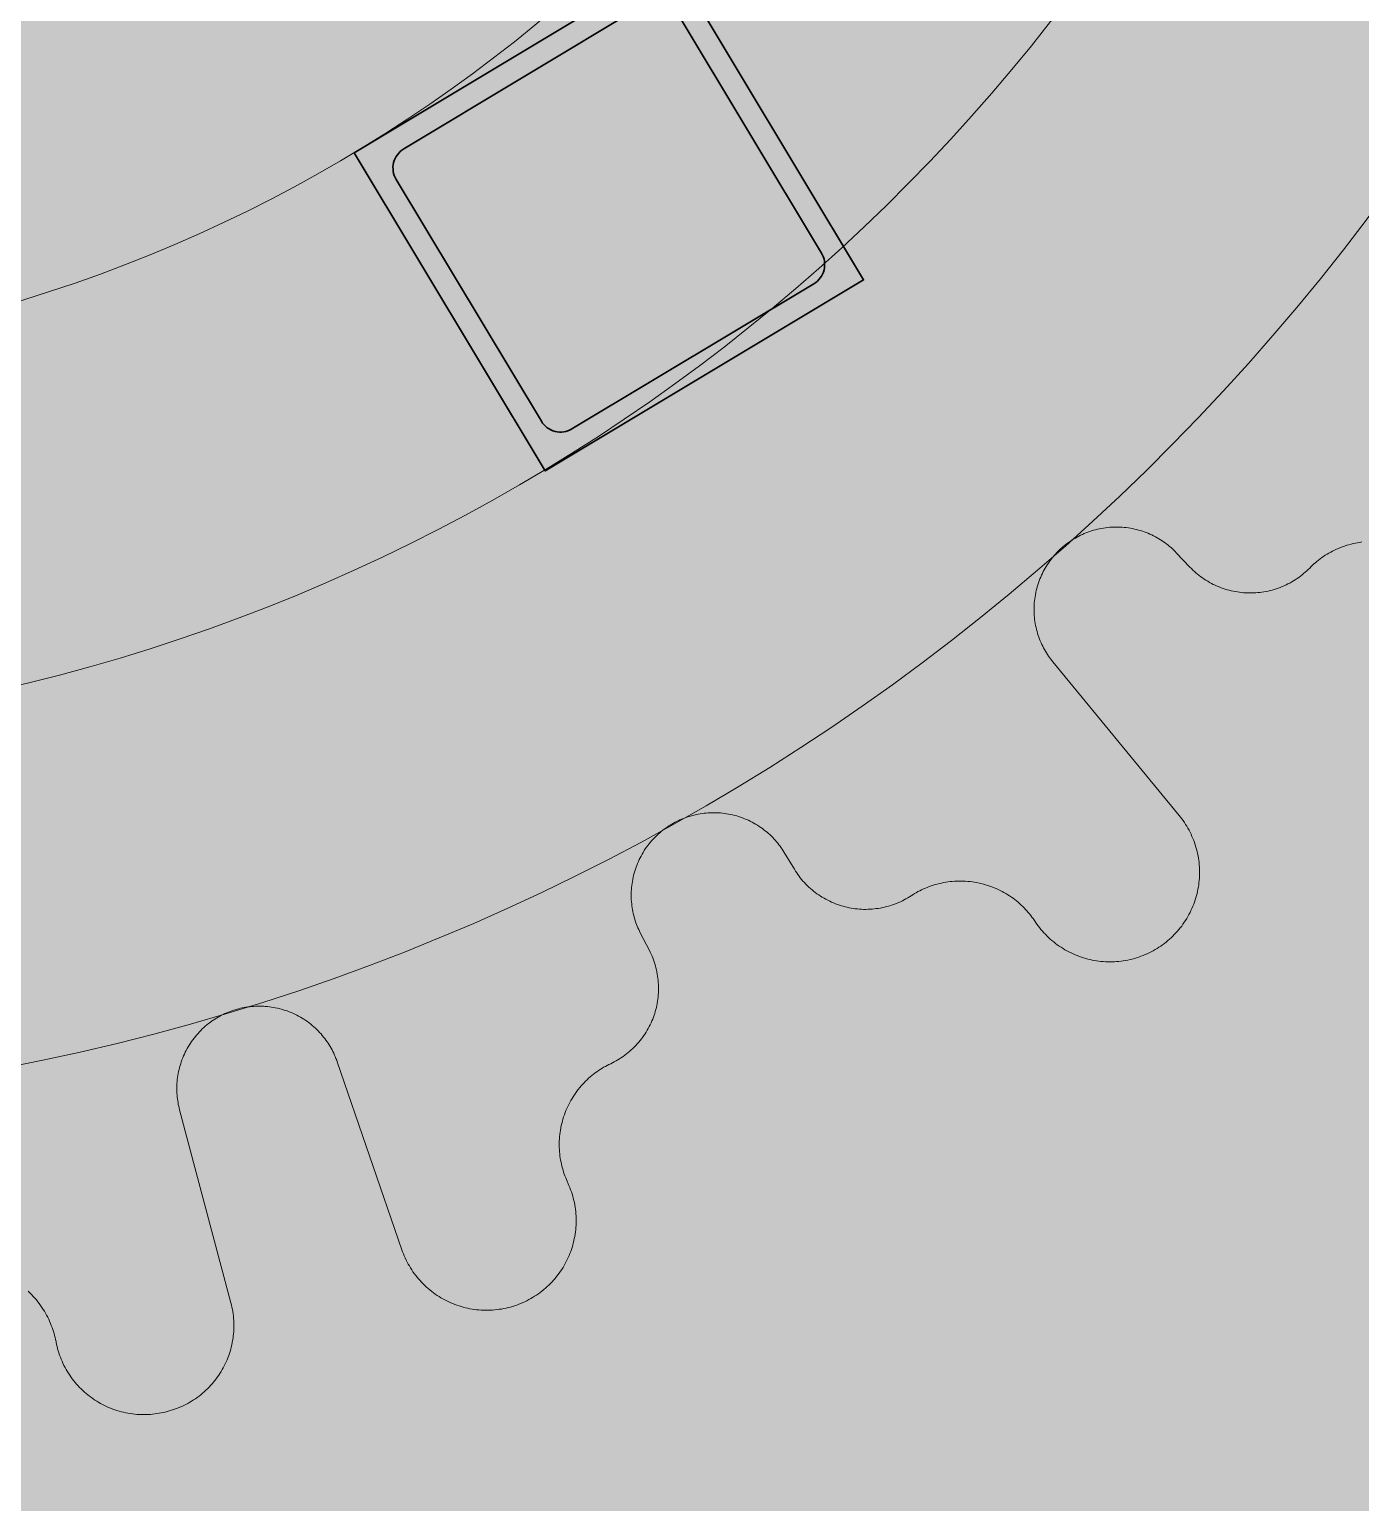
# Model space of a CAD drawing. Header units: millimetres. Extents: x 833941507 to 1669051331, y 817666127 to 1636299673.
# Drawn here: x 834548557.5 to 834548736.8, y 817985475.9 to 817985674.4 of the extents above; entities that cross this region are included whole.
import ezdxf

# ---------------------------------------------------------------- set-up
doc = ezdxf.new("R2010")
doc.units = ezdxf.units.MM
doc.header["$LTSCALE"] = 3
for name, color, linetype, lineweight in [('Hatch (LTC&CB)', 252, 'Continuous', 35), ('UAJ-22INWA', 6, 'Continuous', 35), ('UAJ-22INWA-a', 1, 'Continuous', 13), ('UAJ-22INWA-h', 251, 'Continuous', 9), ('UAJ-23FLOR-h', 251, 'Continuous', 9), ('UAJ-42INFI', 1, 'Continuous', 18), ('UAJ-42INFI-h', 251, 'Continuous', 9)]:
    doc.layers.add(name, color=color, linetype=linetype, lineweight=lineweight)
doc.layers.add('UAJ-00XREF', color=7, linetype='Continuous')

# ---------------------------------------------------------------- blocks, each defined once
blk = doc.blocks.new('GBP-LTC-LB01')
at = {"layer": 'UAJ-23FLOR-h'}
h = blk.add_hatch(dxfattribs=at)
h.set_pattern_fill('EARTH,_O', color=256, scale=180, angle=45)
h.set_pattern_definition([(48.9989, (834576001.8, 818046085.3), (-112.727, 1612.5107), [1143, -1143]), (48.9989, (834575678.3, 818046366.6), (-112.727, 1612.5107), [1143, -1143]), (48.9989, (834575354.8, 818046647.8), (-112.727, 1612.5107), [1143, -1143]), (138.9989, (834575340.7, 818046849.3), (-1612.5107, -112.727), [1143, -1143]), (138.9989, (834575621.9, 818047172.8), (-1612.5107, -112.727), [1143, -1143]), (138.9989, (834575903.1, 818047496.3), (-1612.5107, -112.727), [1143, -1143])])
h.paths.add_polyline_path([(834572173.05, 818200349.17), (834310583.74, 818182062.08), (834331502.24, 817882831.69), (834364939.69, 817885169.23), (834473095.7, 818011283.6), (834480533.7, 818020120.4), (834485095.05, 818025709.55), (834491375.7, 818033619), (834497063.4, 818041013), (834493145.8, 818043678.7), (834512788.5, 818074029.25), (834518712.45, 818083675.25), (834526231.3, 818096325.1), (834534646.05, 818111073.05), (834545956, 818131981.3), (834557204.6, 818154198.8), (834564040, 818168496.8), (834570941.16, 818183576.43), (834578367.8, 818200696.3)])
h.paths.add_polyline_path([(834382131.31, 817956469.98), (834418268.73, 817958996.07), (834422062.41, 817963855.9), (834428403.04, 817964299.38), (834467239.2, 818010695.58), (834466445.21, 818021738.79), (834476097.72, 818035709.03), (834485267.1, 818048983.2), (834487014.89, 818051460.43), (834497268.33, 818067303.42), (834492893.38, 818129890.09), (834448056.59, 818126755.66), (834416896.58, 818105052.11), (834382061.37, 818080788.99), (834386167.45, 818022059.16), (834377588.38, 818021459.47)], flags=16)
edge = h.paths.add_edge_path(flags=16)
edge.add_line((834540292.29, 818142076.07), (834533466.32, 818141614.13))
edge.add_line((834533466.32, 818141614.13), (834523258.01, 818143862.71))
edge.add_line((834523258.01, 818143862.71), (834525896.87, 818155838.93))
edge.add_arc((834558382.43, 818267025.45), 115835.02, 237.2183981, 253.7131266, ccw=False)
edge.add_line((834495664.92, 818169638.25), (834498267.59, 818132356.98))
edge.add_line((834498267.59, 818132356.98), (834496346.42, 818130135.01))
edge.add_line((834496346.42, 818130135.01), (834492879.88, 818129892.67))
edge.add_line((834492879.88, 818129892.67), (834494229.58, 818110587.62))
edge.add_line((834494229.58, 818110587.62), (834496326.13, 818110708.38))
edge.add_line((834496326.13, 818110708.38), (834498420.21, 818080753.55))
edge.add_line((834498420.21, 818080753.55), (834498046.12, 818080727.4))
edge.add_line((834498046.12, 818080727.4), (834498254.52, 818077746.38))
edge.add_line((834498254.52, 818077746.38), (834503061.09, 818078082.4))
edge.add_line((834503061.09, 818078082.4), (834504979.52, 818081212.1))
edge.add_line((834504979.52, 818081212.1), (834509429.02, 818088470.93))
edge.add_line((834509429.02, 818088470.93), (834515217.16, 818097913.59))
edge.add_line((834515217.16, 818097913.59), (834526067.43, 818116415.54))
edge.add_line((834526067.43, 818116415.54), (834532489.2, 818127888.68))
edge.add_line((834532489.2, 818127888.68), (834534830.9, 818132146.3))
edge.add_line((834534830.9, 818132146.3), (834540292.29, 818142076.07))
h = blk.add_hatch(dxfattribs=at)
h.set_pattern_fill('EARTH,_O', color=256, scale=180, angle=45)
h.set_pattern_definition([(45.0000001, (-1082349.7, 54794.9), (-3e-06, 1616.4461018), [1143, -1143]), (45.0000001, (-1082652.8, 55098), (-3e-06, 1616.4461018), [1143, -1143]), (45.0000001, (-1082955.9, 55401.1), (-3e-06, 1616.4461018), [1143, -1143]), (135.0000001, (-1082955.9, 55603.1), (-1616.4461018, -3e-06), [1143, -1143]), (135.0000001, (-1082652.8, 55906.2), (-1616.4461018, -3e-06), [1143, -1143]), (135.0000001, (-1082349.7, 56209.3), (-1616.4461018, -3e-06), [1143, -1143])])
h.paths.add_polyline_path([(834669469.25, 818015499.17), (834651080.82, 818014213.79), (834651091.33, 818014066.03), (834669479.76, 818015351.52)], flags=16)
edge = h.paths.add_edge_path()
edge.add_arc((834611763.61, 818123015.07), 22001.28, 94.000719, 118.688683)
edge.add_line((834601201.89, 818142315.5), (834593918.34, 818141228.38))
edge.add_arc((834611768.4, 818123014.03), 25502.69, 93.997159, 134.421275, ccw=False)
edge.add_line((834609990.68, 818148454.69), (834618164.36, 818149025.84))
edge.add_line((834618164.36, 818149025.84), (834618408.29, 818145534.91))
edge.add_line((834618408.29, 818145534.91), (834616365.41, 818145392.16))
edge.add_line((834616365.41, 818145392.16), (834616609.39, 818141900.69))
edge.add_line((834616609.39, 818141900.69), (834611621.55, 818141552.15))
edge.add_line((834611621.55, 818141552.15), (834611377.61, 818145043.07))
edge.add_line((834611377.61, 818145043.07), (834610228.61, 818144962.74))
h.paths.add_polyline_path([(834673232.94, 818197365.88), (834607546.49, 818192773.89), (834599172.5, 818174435.3), (834588349.1, 818152374.5), (834578621.55, 818133890.65), (834568418.3, 818115665.3), (834556456.7, 818095618.3), (834546606.4, 818080041.6), (834532219.3, 818058623.75), (834523692.15, 818046595.75), (834515683.5, 818035708.5), (834508244.2, 818025929.9), (834500656.3, 818016266.1), (834489786.8, 818002934.1), (834483448.3, 817995421.3), (834478637.6, 817989841.7), (834458453.75, 817967379.3), (834441506.5, 817949096.36), (834383075.75, 817886437.08), (834482026.69, 817893354.51), (834551919.04, 817920008.6), (834634905.13, 817930637.13), (834634023, 817939309.35), (834633770.07, 817941795.89), (834633577.69, 817943687.02), (834508697.04, 817930983.61), (834507053.46, 817930191.44), (834506409.46, 817939426.96), (834507656.94, 817945566.73), (834503417.08, 818006767.03), (834503064.37, 818011762.67), (834514052.91, 818025791.94), (834520784.65, 818034889.35), (834526318.86, 818042436.94), (834532381.69, 818050705.63), (834536345.72, 818056472.68), (834542258.41, 818065225.62), (834550405.86, 818077286.91), (834561579, 818095001.96), (834574522.66, 818117080.03), (834587768.88, 818140310.21), (834609774.13, 818143594.98), (834610001.97, 818140335.89), (834634252.54, 818142031.47), (834636806.9, 818105492.47), (834642791.48, 818105913.75), (834646278.56, 818056032.58), (834640293.17, 818055614.16), (834643382.34, 818011424.91), (834641138.41, 818011267.96), (834645775.78, 817944927.87), (834639048.36, 817944243.52), (834640362.12, 817931328.11), (834651070.39, 817932706.91), (834650587.67, 817936476.13), (834685105.74, 817940896.86), (834685588.46, 817937127.64), (834691373.79, 817937868.57)])
blk = doc.blocks.new('*U1272')
at = {"layer": 'UAJ-22INWA-h'}
h = blk.add_hatch(color=256, dxfattribs=at)
h.dxf.hatch_style = 1
h.paths.add_polyline_path([(0, -10), (50, -10), (50, 40), (0, 40)])
edge = h.paths.add_edge_path(flags=16)
edge.add_line((6, -7), (44, -7))
edge.add_arc((44, -4), 3, 270, 360)
edge.add_line((47, -4), (47, 34))
edge.add_arc((44, 34), 3, 360, 450)
edge.add_line((44, 37), (6, 37))
edge.add_arc((6, 34), 3, 90, 180)
edge.add_line((3, 34), (3, -4))
edge.add_arc((6, -4), 3, 180, 270)
at = {"layer": 'UAJ-22INWA'}
blk.add_lwpolyline([(0, -10), (50, -10), (50, 40), (0, 40)], close=True, dxfattribs=at)
blk.add_lwpolyline([(6, -7), (44, -7, 0.414214), (47, -4), (47, 34, 0.414214), (44, 37), (6, 37, 0.414214), (3, 34), (3, -4, 0.414214)], format="xyb", close=True, dxfattribs=at)
blk = doc.blocks.new('*U1209')
at = {"layer": 'UAJ-22INWA-a', "rotation": 179.9999999964139}
blk.add_blockref('*U1272', (50, -10), dxfattribs=at)
blk = doc.blocks.new('*U1210')
at = {"color": 0, "linetype": 'ByBlock', "lineweight": -2, "transparency": 16777216, "rotation": 30.98089189750698}
blk.add_blockref('*U1209', (834548601.22, 817985657.74), dxfattribs=at)
blk = doc.blocks.new('inf_010')
at = {"layer": 'UAJ-42INFI'}
for points in [[(889561148.82, 757794802.85), (889561148.67, 757794803.04), (889561148.51, 757794803.22), (889561148.34, 757794803.4), (889561148.17, 757794803.58), (889561147.99, 757794803.75), (889561147.81, 757794803.93), (889561147.62, 757794804.1), (889561147.42, 757794804.27), (889561147.23, 757794804.43), (889561147.02, 757794804.59), (889561146.81, 757794804.75), (889561146.6, 757794804.9), (889561146.38, 757794805.05), (889561146.16, 757794805.19), (889561145.93, 757794805.33), (889561145.7, 757794805.46), (889561145.46, 757794805.59), (889561145.22, 757794805.72), (889561144.97, 757794805.84), (889561144.72, 757794805.95), (889561144.47, 757794806.06), (889561144.22, 757794806.16), (889561143.96, 757794806.25), (889561143.69, 757794806.34), (889561143.43, 757794806.42), (889561143.16, 757794806.5), (889561142.89, 757794806.57), (889561142.62, 757794806.63), (889561142.34, 757794806.69), (889561142.07, 757794806.74), (889561141.79, 757794806.78), (889561141.51, 757794806.82), (889561141.24, 757794806.84), (889561140.96, 757794806.86), (889561140.68, 757794806.88), (889561140.4, 757794806.89), (889561140.12, 757794806.89), (889561139.84, 757794806.88), (889561139.56, 757794806.86), (889561139.28, 757794806.84), (889561139.01, 757794806.82), (889561138.73, 757794806.78), (889561138.46, 757794806.74), (889561138.19, 757794806.69), (889561137.92, 757794806.64), (889561137.66, 757794806.58), (889561137.4, 757794806.51), (889561137.14, 757794806.44), (889561136.88, 757794806.36), (889561136.63, 757794806.28), (889561136.38, 757794806.19), (889561136.13, 757794806.09), (889561135.89, 757794805.99), (889561135.65, 757794805.88), (889561135.41, 757794805.77), (889561135.18, 757794805.66), (889561134.96, 757794805.54), (889561134.73, 757794805.41), (889561134.52, 757794805.29), (889561134.3, 757794805.16), (889561134.1, 757794805.02), (889561133.89, 757794804.88), (889561133.7, 757794804.74), (889561133.5, 757794804.59), (889561133.31, 757794804.44), (889561133.12, 757794804.29), (889561132.94, 757794804.13), (889561132.75, 757794803.96), (889561132.57, 757794803.79), (889561132.39, 757794803.62), (889561132.21, 757794803.43), (889561132.04, 757794803.25), (889561131.87, 757794803.05), (889561131.7, 757794802.86), (889561131.54, 757794802.65), (889561131.38, 757794802.44), (889561131.22, 757794802.23), (889561131.07, 757794802.01), (889561130.92, 757794801.79), (889561130.78, 757794801.56), (889561130.64, 757794801.33), (889561130.51, 757794801.09), (889561130.38, 757794800.85), (889561130.26, 757794800.61), (889561130.14, 757794800.36), (889561130.03, 757794800.11), (889561129.93, 757794799.85), (889561129.83, 757794799.59), (889561129.74, 757794799.33), (889561129.65, 757794799.07), (889561129.57, 757794798.8), (889561129.5, 757794798.53), (889561129.43, 757794798.26), (889561129.38, 757794797.98), (889561129.32, 757794797.71), (889561129.28, 757794797.43), (889561129.24, 757794797.15), (889561129.21, 757794796.88), (889561129.18, 757794796.6), (889561129.17, 757794796.32), (889561129.16, 757794796.04), (889561129.16, 757794795.76), (889561129.16, 757794795.48), (889561129.17, 757794795.2), (889561129.19, 757794794.93), (889561129.21, 757794794.65), (889561129.24, 757794794.38), (889561129.28, 757794794.11), (889561129.33, 757794793.84), (889561129.38, 757794793.57), (889561129.44, 757794793.3), (889561129.5, 757794793.04), (889561129.57, 757794792.78), (889561129.64, 757794792.53), (889561129.72, 757794792.27), (889561129.81, 757794792.02), (889561129.9, 757794791.78), (889561130, 757794791.53), (889561130.1, 757794791.3), (889561130.21, 757794791.06), (889561130.32, 757794790.83), (889561130.44, 757794790.61), (889561130.56, 757794790.38), (889561130.68, 757794790.17), (889561130.81, 757794789.95), (889561130.94, 757794789.75), (889561131.07, 757794789.54), (889561131.21, 757794789.34)], [(889561150.53, 757794800.78), (889561148.82, 757794802.85)], [(889561166.6, 757794799.54), (889561166.39, 757794799.36), (889561166.18, 757794799.18), (889561165.96, 757794799.01), (889561165.74, 757794798.84), (889561165.51, 757794798.68), (889561165.28, 757794798.53), (889561165.04, 757794798.38), (889561164.8, 757794798.23), (889561164.55, 757794798.09), (889561164.3, 757794797.96), (889561164.05, 757794797.83), (889561163.79, 757794797.71), (889561163.53, 757794797.6), (889561163.27, 757794797.49), (889561163, 757794797.39), (889561162.73, 757794797.3), (889561162.46, 757794797.21), (889561162.19, 757794797.13), (889561161.91, 757794797.06), (889561161.64, 757794796.99), (889561161.36, 757794796.93), (889561161.08, 757794796.88), (889561160.8, 757794796.83), (889561160.52, 757794796.8), (889561160.24, 757794796.77), (889561159.96, 757794796.74), (889561159.68, 757794796.73), (889561159.4, 757794796.72), (889561159.12, 757794796.71), (889561158.85, 757794796.72), (889561158.57, 757794796.73), (889561158.3, 757794796.75), (889561158.03, 757794796.77), (889561157.75, 757794796.8), (889561157.48, 757794796.84), (889561157.2, 757794796.89), (889561156.93, 757794796.94), (889561156.66, 757794797), (889561156.38, 757794797.07), (889561156.11, 757794797.14), (889561155.84, 757794797.22), (889561155.57, 757794797.31), (889561155.3, 757794797.4), (889561155.04, 757794797.5), (889561154.77, 757794797.61), (889561154.51, 757794797.73), (889561154.26, 757794797.85), (889561154, 757794797.98), (889561153.75, 757794798.11), (889561153.5, 757794798.25), (889561153.26, 757794798.4), (889561153.02, 757794798.55), (889561152.78, 757794798.71), (889561152.55, 757794798.87), (889561152.33, 757794799.04), (889561152.11, 757794799.22), (889561151.89, 757794799.4), (889561151.68, 757794799.58), (889561151.47, 757794799.77), (889561151.27, 757794799.97), (889561151.08, 757794800.17), (889561150.89, 757794800.37), (889561150.71, 757794800.58), (889561150.53, 757794800.78)], [(889561173.87, 757794802.55), (889561173.57, 757794802.52), (889561173.27, 757794802.49), (889561172.97, 757794802.46), (889561172.67, 757794802.41), (889561172.38, 757794802.36), (889561172.08, 757794802.3), (889561171.79, 757794802.24), (889561171.5, 757794802.17), (889561171.22, 757794802.09), (889561170.94, 757794802), (889561170.66, 757794801.91), (889561170.38, 757794801.81), (889561170.11, 757794801.7), (889561169.84, 757794801.59), (889561169.58, 757794801.48), (889561169.32, 757794801.36), (889561169.07, 757794801.23), (889561168.82, 757794801.1), (889561168.57, 757794800.96), (889561168.33, 757794800.82), (889561168.1, 757794800.67), (889561167.87, 757794800.52), (889561167.64, 757794800.36), (889561167.42, 757794800.2), (889561167.21, 757794800.04), (889561167, 757794799.88), (889561166.8, 757794799.71), (889561166.6, 757794799.54)], [(889561131.21, 757794789.34), (889561146.74, 757794767.52)], [(889561093.33, 757794766.27), (889561093.21, 757794766.48), (889561093.1, 757794766.7), (889561092.97, 757794766.91), (889561092.84, 757794767.12), (889561092.7, 757794767.33), (889561092.56, 757794767.54), (889561092.42, 757794767.74), (889561092.26, 757794767.95), (889561092.1, 757794768.15), (889561091.94, 757794768.35), (889561091.77, 757794768.55), (889561091.59, 757794768.74), (889561091.41, 757794768.93), (889561091.22, 757794769.12), (889561091.03, 757794769.31), (889561090.83, 757794769.49), (889561090.62, 757794769.66), (889561090.41, 757794769.84), (889561090.2, 757794770), (889561089.98, 757794770.17), (889561089.76, 757794770.33), (889561089.53, 757794770.48), (889561089.3, 757794770.63), (889561089.06, 757794770.77), (889561088.82, 757794770.91), (889561088.57, 757794771.04), (889561088.32, 757794771.16), (889561088.07, 757794771.28), (889561087.81, 757794771.4), (889561087.55, 757794771.5), (889561087.29, 757794771.6), (889561087.03, 757794771.7), (889561086.76, 757794771.78), (889561086.49, 757794771.86), (889561086.22, 757794771.94), (889561085.95, 757794772), (889561085.68, 757794772.06), (889561085.41, 757794772.12), (889561085.13, 757794772.16), (889561084.86, 757794772.2), (889561084.58, 757794772.23), (889561084.31, 757794772.25), (889561084.03, 757794772.27), (889561083.76, 757794772.28), (889561083.48, 757794772.29), (889561083.21, 757794772.28), (889561082.94, 757794772.28), (889561082.67, 757794772.26), (889561082.4, 757794772.24), (889561082.14, 757794772.21), (889561081.87, 757794772.17), (889561081.61, 757794772.13), (889561081.35, 757794772.09), (889561081.1, 757794772.03), (889561080.85, 757794771.98), (889561080.6, 757794771.91), (889561080.35, 757794771.84), (889561080.11, 757794771.77), (889561079.87, 757794771.69), (889561079.63, 757794771.61), (889561079.4, 757794771.52), (889561079.17, 757794771.43), (889561078.95, 757794771.33), (889561078.73, 757794771.23), (889561078.51, 757794771.12), (889561078.29, 757794771.01), (889561078.08, 757794770.9), (889561077.86, 757794770.77), (889561077.65, 757794770.65), (889561077.43, 757794770.51), (889561077.22, 757794770.37), (889561077.01, 757794770.23), (889561076.8, 757794770.07), (889561076.6, 757794769.92), (889561076.39, 757794769.75), (889561076.19, 757794769.58), (889561075.99, 757794769.41), (889561075.8, 757794769.23), (889561075.61, 757794769.04), (889561075.42, 757794768.85), (889561075.24, 757794768.65), (889561075.06, 757794768.45), (889561074.88, 757794768.24), (889561074.71, 757794768.03), (889561074.54, 757794767.81), (889561074.38, 757794767.58), (889561074.23, 757794767.36), (889561074.07, 757794767.12), (889561073.93, 757794766.89), (889561073.79, 757794766.65), (889561073.66, 757794766.4), (889561073.53, 757794766.15), (889561073.4, 757794765.9), (889561073.29, 757794765.65), (889561073.18, 757794765.39), (889561073.08, 757794765.13), (889561072.98, 757794764.87), (889561072.89, 757794764.6), (889561072.81, 757794764.33), (889561072.73, 757794764.06), (889561072.66, 757794763.79), (889561072.6, 757794763.52), (889561072.55, 757794763.25), (889561072.5, 757794762.98), (889561072.46, 757794762.7), (889561072.42, 757794762.43), (889561072.39, 757794762.15), (889561072.37, 757794761.88), (889561072.36, 757794761.61), (889561072.35, 757794761.33), (889561072.35, 757794761.06), (889561072.36, 757794760.79), (889561072.37, 757794760.53), (889561072.39, 757794760.26), (889561072.42, 757794759.99), (889561072.45, 757794759.73), (889561072.48, 757794759.47), (889561072.53, 757794759.21), (889561072.58, 757794758.96), (889561072.63, 757794758.71), (889561072.69, 757794758.46), (889561072.76, 757794758.21), (889561072.83, 757794757.97), (889561072.9, 757794757.73), (889561072.98, 757794757.5), (889561073.07, 757794757.27), (889561073.15, 757794757.04), (889561073.25, 757794756.82)], [(889561146.74, 757794767.52), (889561146.91, 757794767.28), (889561147.08, 757794767.03), (889561147.23, 757794766.78), (889561147.38, 757794766.52), (889561147.53, 757794766.26), (889561147.67, 757794765.99), (889561147.8, 757794765.72), (889561147.93, 757794765.44), (889561148.05, 757794765.16), (889561148.17, 757794764.88), (889561148.27, 757794764.59), (889561148.37, 757794764.31), (889561148.46, 757794764.01), (889561148.55, 757794763.72), (889561148.63, 757794763.42), (889561148.7, 757794763.12), (889561148.76, 757794762.82), (889561148.81, 757794762.52), (889561148.86, 757794762.22), (889561148.9, 757794761.91), (889561148.93, 757794761.61), (889561148.95, 757794761.31), (889561148.97, 757794761), (889561148.98, 757794760.7), (889561148.98, 757794760.39), (889561148.97, 757794760.09), (889561148.96, 757794759.79), (889561148.93, 757794759.49), (889561148.9, 757794759.19), (889561148.87, 757794758.9), (889561148.82, 757794758.6), (889561148.77, 757794758.31), (889561148.72, 757794758.02), (889561148.65, 757794757.73), (889561148.58, 757794757.44), (889561148.5, 757794757.16), (889561148.41, 757794756.87), (889561148.31, 757794756.58), (889561148.21, 757794756.3), (889561148.1, 757794756.01), (889561147.98, 757794755.73), (889561147.86, 757794755.46), (889561147.73, 757794755.18), (889561147.59, 757794754.91), (889561147.44, 757794754.64), (889561147.29, 757794754.37), (889561147.13, 757794754.11), (889561146.96, 757794753.85), (889561146.79, 757794753.6), (889561146.61, 757794753.35), (889561146.43, 757794753.11), (889561146.23, 757794752.87), (889561146.04, 757794752.63), (889561145.83, 757794752.41), (889561145.63, 757794752.18), (889561145.41, 757794751.97), (889561145.19, 757794751.76), (889561144.97, 757794751.55), (889561144.75, 757794751.35), (889561144.51, 757794751.16), (889561144.28, 757794750.97), (889561144.04, 757794750.8), (889561143.8, 757794750.62), (889561143.56, 757794750.46), (889561143.31, 757794750.3), (889561143.05, 757794750.14), (889561142.79, 757794749.99), (889561142.53, 757794749.85), (889561142.26, 757794749.72), (889561141.99, 757794749.59), (889561141.72, 757794749.46), (889561141.44, 757794749.34), (889561141.15, 757794749.23), (889561140.87, 757794749.13), (889561140.58, 757794749.03), (889561140.28, 757794748.95), (889561139.99, 757794748.86), (889561139.69, 757794748.79), (889561139.39, 757794748.72), (889561139.09, 757794748.66), (889561138.79, 757794748.61), (889561138.48, 757794748.57), (889561138.18, 757794748.53), (889561137.87, 757794748.5), (889561137.57, 757794748.48), (889561137.26, 757794748.47), (889561136.96, 757794748.47), (889561136.66, 757794748.47), (889561136.35, 757794748.48), (889561136.05, 757794748.5), (889561135.75, 757794748.52), (889561135.45, 757794748.56), (889561135.15, 757794748.6), (889561134.86, 757794748.64), (889561134.57, 757794748.7), (889561134.28, 757794748.76), (889561133.99, 757794748.83), (889561133.71, 757794748.9), (889561133.42, 757794748.98), (889561133.13, 757794749.07), (889561132.85, 757794749.17), (889561132.57, 757794749.28), (889561132.29, 757794749.39), (889561132.01, 757794749.51), (889561131.73, 757794749.64), (889561131.46, 757794749.77), (889561131.19, 757794749.91), (889561130.92, 757794750.06), (889561130.66, 757794750.22), (889561130.4, 757794750.38), (889561130.14, 757794750.55), (889561129.89, 757794750.73), (889561129.64, 757794750.91), (889561129.4, 757794751.1), (889561129.16, 757794751.29), (889561128.93, 757794751.49), (889561128.7, 757794751.7), (889561128.48, 757794751.91), (889561128.27, 757794752.12), (889561128.06, 757794752.34), (889561127.85, 757794752.57), (889561127.66, 757794752.8), (889561127.47, 757794753.03), (889561127.28, 757794753.27), (889561127.11, 757794753.51), (889561126.94, 757794753.75), (889561126.77, 757794754), (889561126.62, 757794754.25)], [(889561094.55, 757794763.89), (889561093.33, 757794766.27)], [(889561109.99, 757794759.25), (889561109.75, 757794759.12), (889561109.51, 757794758.99), (889561109.26, 757794758.87), (889561109, 757794758.76), (889561108.75, 757794758.65), (889561108.49, 757794758.54), (889561108.22, 757794758.45), (889561107.95, 757794758.36), (889561107.68, 757794758.27), (889561107.41, 757794758.2), (889561107.14, 757794758.13), (889561106.86, 757794758.07), (889561106.58, 757794758.01), (889561106.3, 757794757.96), (889561106.02, 757794757.92), (889561105.74, 757794757.88), (889561105.45, 757794757.86), (889561105.17, 757794757.84), (889561104.88, 757794757.82), (889561104.6, 757794757.82), (889561104.32, 757794757.82), (889561104.03, 757794757.83), (889561103.75, 757794757.84), (889561103.47, 757794757.86), (889561103.19, 757794757.89), (889561102.91, 757794757.93), (889561102.63, 757794757.97), (889561102.36, 757794758.02), (889561102.09, 757794758.08), (889561101.82, 757794758.14), (889561101.55, 757794758.21), (889561101.29, 757794758.29), (889561101.03, 757794758.37), (889561100.77, 757794758.46), (889561100.51, 757794758.56), (889561100.25, 757794758.66), (889561099.99, 757794758.77), (889561099.74, 757794758.88), (889561099.48, 757794759.01), (889561099.23, 757794759.14), (889561098.99, 757794759.27), (889561098.74, 757794759.42), (889561098.5, 757794759.57), (889561098.26, 757794759.72), (889561098.03, 757794759.88), (889561097.8, 757794760.05), (889561097.57, 757794760.22), (889561097.35, 757794760.4), (889561097.13, 757794760.59), (889561096.92, 757794760.78), (889561096.72, 757794760.97), (889561096.51, 757794761.17), (889561096.32, 757794761.38), (889561096.13, 757794761.59), (889561095.94, 757794761.8), (889561095.76, 757794762.02), (889561095.59, 757794762.24), (889561095.42, 757794762.47), (889561095.26, 757794762.7), (889561095.11, 757794762.93), (889561094.96, 757794763.17), (889561094.82, 757794763.4), (889561094.68, 757794763.64), (889561094.55, 757794763.89)], [(889561126.15, 757794755.02), (889561126.01, 757794755.24), (889561125.87, 757794755.46), (889561125.72, 757794755.68), (889561125.56, 757794755.9), (889561125.4, 757794756.11), (889561125.23, 757794756.33), (889561125.05, 757794756.54), (889561124.87, 757794756.75), (889561124.68, 757794756.95), (889561124.49, 757794757.16), (889561124.29, 757794757.36), (889561124.08, 757794757.55), (889561123.87, 757794757.75), (889561123.65, 757794757.94), (889561123.43, 757794758.12), (889561123.2, 757794758.3), (889561122.97, 757794758.48), (889561122.73, 757794758.65), (889561122.48, 757794758.81), (889561122.23, 757794758.97), (889561121.98, 757794759.12), (889561121.72, 757794759.27), (889561121.46, 757794759.41), (889561121.19, 757794759.55), (889561120.92, 757794759.68), (889561120.64, 757794759.8), (889561120.36, 757794759.92), (889561120.08, 757794760.03), (889561119.8, 757794760.13), (889561119.51, 757794760.23), (889561119.22, 757794760.31), (889561118.93, 757794760.39), (889561118.63, 757794760.47), (889561118.34, 757794760.53), (889561118.04, 757794760.59), (889561117.74, 757794760.64), (889561117.44, 757794760.69), (889561117.14, 757794760.72), (889561116.84, 757794760.75), (889561116.54, 757794760.77), (889561116.24, 757794760.78), (889561115.94, 757794760.79), (889561115.64, 757794760.78), (889561115.34, 757794760.78), (889561115.05, 757794760.76), (889561114.75, 757794760.73), (889561114.46, 757794760.7), (889561114.17, 757794760.67), (889561113.89, 757794760.62), (889561113.6, 757794760.57), (889561113.32, 757794760.51), (889561113.04, 757794760.45), (889561112.76, 757794760.38), (889561112.49, 757794760.3), (889561112.22, 757794760.22), (889561111.96, 757794760.13), (889561111.7, 757794760.04), (889561111.44, 757794759.94), (889561111.19, 757794759.84), (889561110.94, 757794759.73), (889561110.7, 757794759.61), (889561110.46, 757794759.5), (889561110.22, 757794759.37), (889561109.99, 757794759.25)], [(889561073.25, 757794756.82), (889561074.3, 757794754.35)], [(889561074.3, 757794754.35), (889561074.4, 757794754.1), (889561074.5, 757794753.84), (889561074.6, 757794753.58), (889561074.68, 757794753.32), (889561074.76, 757794753.05), (889561074.84, 757794752.78), (889561074.91, 757794752.51), (889561074.97, 757794752.23), (889561075.02, 757794751.96), (889561075.07, 757794751.68), (889561075.11, 757794751.4), (889561075.14, 757794751.11), (889561075.17, 757794750.83), (889561075.19, 757794750.55), (889561075.2, 757794750.26), (889561075.2, 757794749.98), (889561075.2, 757794749.69), (889561075.19, 757794749.41), (889561075.17, 757794749.12), (889561075.15, 757794748.84), (889561075.12, 757794748.56), (889561075.08, 757794748.28), (889561075.03, 757794748), (889561074.98, 757794747.72), (889561074.92, 757794747.45), (889561074.85, 757794747.17), (889561074.78, 757794746.9), (889561074.7, 757794746.63), (889561074.62, 757794746.37), (889561074.52, 757794746.11), (889561074.43, 757794745.85), (889561074.32, 757794745.6), (889561074.21, 757794745.35), (889561074.1, 757794745.1), (889561073.97, 757794744.85), (889561073.84, 757794744.6), (889561073.71, 757794744.36), (889561073.56, 757794744.12), (889561073.42, 757794743.88), (889561073.26, 757794743.65), (889561073.1, 757794743.41), (889561072.93, 757794743.19), (889561072.76, 757794742.96), (889561072.58, 757794742.74), (889561072.39, 757794742.53), (889561072.2, 757794742.32), (889561072, 757794742.11), (889561071.8, 757794741.91), (889561071.59, 757794741.71), (889561071.38, 757794741.52), (889561071.16, 757794741.34), (889561070.94, 757794741.16), (889561070.72, 757794740.99), (889561070.49, 757794740.82), (889561070.26, 757794740.66), (889561070.02, 757794740.5), (889561069.78, 757794740.36), (889561069.54, 757794740.21), (889561069.29, 757794740.08), (889561069.05, 757794739.95), (889561068.8, 757794739.83), (889561068.54, 757794739.71), (889561068.29, 757794739.6), (889561068.04, 757794739.5)], [(889561126.62, 757794754.25), (889561126.15, 757794755.02)], [(889561031.32, 757794742.33), (889561031.26, 757794742.56), (889561031.18, 757794742.79), (889561031.11, 757794743.03), (889561031.03, 757794743.26), (889561030.94, 757794743.5), (889561030.84, 757794743.73), (889561030.74, 757794743.96), (889561030.64, 757794744.19), (889561030.52, 757794744.43), (889561030.41, 757794744.66), (889561030.28, 757794744.89), (889561030.15, 757794745.11), (889561030.01, 757794745.34), (889561029.87, 757794745.56), (889561029.72, 757794745.78), (889561029.56, 757794746), (889561029.4, 757794746.22), (889561029.23, 757794746.43), (889561029.06, 757794746.64), (889561028.88, 757794746.85), (889561028.7, 757794747.05), (889561028.5, 757794747.25), (889561028.31, 757794747.44), (889561028.11, 757794747.63), (889561027.9, 757794747.82), (889561027.69, 757794748), (889561027.47, 757794748.18), (889561027.25, 757794748.35), (889561027.02, 757794748.51), (889561026.79, 757794748.67), (889561026.56, 757794748.82), (889561026.32, 757794748.97), (889561026.08, 757794749.11), (889561025.83, 757794749.25), (889561025.59, 757794749.38), (889561025.33, 757794749.5), (889561025.08, 757794749.62), (889561024.82, 757794749.72), (889561024.56, 757794749.83), (889561024.3, 757794749.92), (889561024.04, 757794750.01), (889561023.78, 757794750.1), (889561023.51, 757794750.17), (889561023.25, 757794750.24), (889561022.98, 757794750.3), (889561022.72, 757794750.36), (889561022.45, 757794750.41), (889561022.18, 757794750.45), (889561021.92, 757794750.48), (889561021.65, 757794750.51), (889561021.38, 757794750.53), (889561021.12, 757794750.55), (889561020.86, 757794750.56), (889561020.6, 757794750.56), (889561020.34, 757794750.56), (889561020.08, 757794750.55), (889561019.83, 757794750.54), (889561019.57, 757794750.51), (889561019.32, 757794750.49), (889561019.07, 757794750.46), (889561018.83, 757794750.42), (889561018.59, 757794750.38), (889561018.35, 757794750.33), (889561018.11, 757794750.28), (889561017.87, 757794750.22), (889561017.64, 757794750.16), (889561017.4, 757794750.09), (889561017.17, 757794750.02), (889561016.93, 757794749.94), (889561016.69, 757794749.85), (889561016.45, 757794749.76), (889561016.22, 757794749.66), (889561015.98, 757794749.56), (889561015.75, 757794749.45), (889561015.51, 757794749.33), (889561015.28, 757794749.21), (889561015.05, 757794749.08), (889561014.82, 757794748.94), (889561014.6, 757794748.8), (889561014.37, 757794748.66), (889561014.15, 757794748.5), (889561013.93, 757794748.34), (889561013.72, 757794748.18), (889561013.5, 757794748), (889561013.29, 757794747.83), (889561013.09, 757794747.64), (889561012.89, 757794747.45), (889561012.69, 757794747.26), (889561012.5, 757794747.06), (889561012.31, 757794746.85), (889561012.13, 757794746.64), (889561011.95, 757794746.43), (889561011.78, 757794746.21), (889561011.61, 757794745.98), (889561011.45, 757794745.75), (889561011.29, 757794745.52), (889561011.14, 757794745.28), (889561011, 757794745.04), (889561010.86, 757794744.8), (889561010.73, 757794744.55), (889561010.6, 757794744.3), (889561010.48, 757794744.05), (889561010.37, 757794743.8), (889561010.27, 757794743.54), (889561010.17, 757794743.28), (889561010.08, 757794743.02), (889561009.99, 757794742.76), (889561009.91, 757794742.5), (889561009.84, 757794742.23), (889561009.78, 757794741.97), (889561009.72, 757794741.7), (889561009.67, 757794741.44), (889561009.62, 757794741.17), (889561009.58, 757794740.91), (889561009.55, 757794740.64), (889561009.53, 757794740.38), (889561009.51, 757794740.12), (889561009.5, 757794739.86), (889561009.49, 757794739.6), (889561009.49, 757794739.34), (889561009.5, 757794739.09), (889561009.51, 757794738.83), (889561009.52, 757794738.58), (889561009.55, 757794738.33), (889561009.57, 757794738.09), (889561009.61, 757794737.84), (889561009.65, 757794737.6), (889561009.69, 757794737.36)], [(889561038.24, 757794716.45), (889561031.32, 757794742.33)], [(889561068.04, 757794739.5), (889561067.79, 757794739.4), (889561067.55, 757794739.3), (889561067.31, 757794739.19), (889561067.06, 757794739.08), (889561066.82, 757794738.95), (889561066.58, 757794738.82), (889561066.34, 757794738.69), (889561066.1, 757794738.55), (889561065.87, 757794738.4), (889561065.63, 757794738.25), (889561065.4, 757794738.08), (889561065.17, 757794737.92), (889561064.94, 757794737.74), (889561064.72, 757794737.56), (889561064.5, 757794737.38), (889561064.28, 757794737.18), (889561064.07, 757794736.98), (889561063.86, 757794736.78), (889561063.65, 757794736.57), (889561063.45, 757794736.35), (889561063.25, 757794736.13), (889561063.06, 757794735.9), (889561062.87, 757794735.66), (889561062.69, 757794735.42), (889561062.52, 757794735.18), (889561062.35, 757794734.93), (889561062.18, 757794734.68), (889561062.03, 757794734.42), (889561061.87, 757794734.16), (889561061.73, 757794733.89), (889561061.59, 757794733.62), (889561061.46, 757794733.35), (889561061.34, 757794733.07), (889561061.22, 757794732.79), (889561061.11, 757794732.51), (889561061.01, 757794732.22), (889561060.91, 757794731.93), (889561060.82, 757794731.65), (889561060.74, 757794731.36), (889561060.67, 757794731.06), (889561060.6, 757794730.77), (889561060.54, 757794730.48), (889561060.49, 757794730.18), (889561060.45, 757794729.89), (889561060.41, 757794729.59), (889561060.38, 757794729.3), (889561060.36, 757794729.01), (889561060.35, 757794728.72), (889561060.34, 757794728.43), (889561060.34, 757794728.14), (889561060.35, 757794727.85), (889561060.36, 757794727.56), (889561060.38, 757794727.28), (889561060.41, 757794727), (889561060.44, 757794726.72), (889561060.48, 757794726.44), (889561060.53, 757794726.17), (889561060.58, 757794725.9), (889561060.64, 757794725.63), (889561060.7, 757794725.37), (889561060.77, 757794725.11), (889561060.84, 757794724.85), (889561060.92, 757794724.6), (889561061, 757794724.35)], [(889561009.69, 757794737.36), (889561014.77, 757794710.91)], [(889561061.29, 757794723.51), (889561061.39, 757794723.23), (889561061.47, 757794722.94), (889561061.55, 757794722.65), (889561061.62, 757794722.36), (889561061.69, 757794722.07), (889561061.75, 757794721.78), (889561061.8, 757794721.48), (889561061.85, 757794721.18), (889561061.88, 757794720.88), (889561061.91, 757794720.57), (889561061.93, 757794720.27), (889561061.95, 757794719.96), (889561061.95, 757794719.66), (889561061.95, 757794719.35), (889561061.94, 757794719.04), (889561061.93, 757794718.74), (889561061.9, 757794718.43), (889561061.87, 757794718.13), (889561061.83, 757794717.82), (889561061.78, 757794717.52), (889561061.72, 757794717.22), (889561061.66, 757794716.92), (889561061.59, 757794716.62), (889561061.51, 757794716.33), (889561061.43, 757794716.04), (889561061.33, 757794715.75), (889561061.23, 757794715.46), (889561061.13, 757794715.18), (889561061.02, 757794714.91), (889561060.9, 757794714.63), (889561060.77, 757794714.36), (889561060.64, 757794714.1), (889561060.51, 757794713.84), (889561060.36, 757794713.58), (889561060.21, 757794713.32), (889561060.05, 757794713.07), (889561059.89, 757794712.82), (889561059.72, 757794712.57), (889561059.54, 757794712.32), (889561059.35, 757794712.08), (889561059.16, 757794711.85), (889561058.96, 757794711.62), (889561058.76, 757794711.39), (889561058.55, 757794711.17), (889561058.33, 757794710.95), (889561058.11, 757794710.74), (889561057.88, 757794710.53), (889561057.65, 757794710.33), (889561057.41, 757794710.14), (889561057.17, 757794709.95), (889561056.92, 757794709.77), (889561056.67, 757794709.59), (889561056.42, 757794709.42), (889561056.16, 757794709.26), (889561055.9, 757794709.11), (889561055.63, 757794708.96), (889561055.36, 757794708.82), (889561055.09, 757794708.68), (889561054.82, 757794708.56), (889561054.54, 757794708.44), (889561054.26, 757794708.32), (889561053.98, 757794708.22), (889561053.7, 757794708.12), (889561053.42, 757794708.03), (889561053.14, 757794707.95), (889561052.85, 757794707.87), (889561052.56, 757794707.8), (889561052.27, 757794707.74), (889561051.97, 757794707.69), (889561051.68, 757794707.64), (889561051.38, 757794707.6), (889561051.08, 757794707.56), (889561050.77, 757794707.54), (889561050.47, 757794707.52), (889561050.16, 757794707.51), (889561049.86, 757794707.5), (889561049.55, 757794707.51), (889561049.24, 757794707.52), (889561048.94, 757794707.54), (889561048.63, 757794707.57), (889561048.33, 757794707.61), (889561048.02, 757794707.65), (889561047.72, 757794707.7), (889561047.42, 757794707.76), (889561047.12, 757794707.83), (889561046.83, 757794707.9), (889561046.53, 757794707.98), (889561046.24, 757794708.07), (889561045.95, 757794708.17), (889561045.67, 757794708.27), (889561045.39, 757794708.38), (889561045.11, 757794708.49), (889561044.84, 757794708.62), (889561044.57, 757794708.74), (889561044.3, 757794708.88), (889561044.04, 757794709.02), (889561043.79, 757794709.16), (889561043.53, 757794709.32), (889561043.28, 757794709.48), (889561043.03, 757794709.64), (889561042.79, 757794709.82), (889561042.55, 757794710), (889561042.31, 757794710.19), (889561042.08, 757794710.38), (889561041.85, 757794710.58), (889561041.62, 757794710.79), (889561041.4, 757794711), (889561041.19, 757794711.22), (889561040.98, 757794711.44), (889561040.78, 757794711.67), (889561040.58, 757794711.9), (889561040.39, 757794712.14), (889561040.2, 757794712.39), (889561040.02, 757794712.64), (889561039.85, 757794712.89), (889561039.68, 757794713.15), (889561039.52, 757794713.41), (889561039.37, 757794713.67), (889561039.22, 757794713.94), (889561039.09, 757794714.21), (889561038.95, 757794714.48), (889561038.83, 757794714.76), (889561038.71, 757794715.04), (889561038.6, 757794715.32), (889561038.5, 757794715.6), (889561038.41, 757794715.88), (889561038.32, 757794716.17), (889561038.24, 757794716.45)], [(889561061, 757794724.35), (889561061.29, 757794723.51)], [(889560990.91, 757794707.36), (889560990.88, 757794707.63), (889560990.83, 757794707.91), (889560990.78, 757794708.19), (889560990.73, 757794708.46), (889560990.67, 757794708.74), (889560990.6, 757794709.03), (889560990.52, 757794709.31), (889560990.43, 757794709.59), (889560990.34, 757794709.87), (889560990.24, 757794710.15), (889560990.14, 757794710.43), (889560990.02, 757794710.71), (889560989.9, 757794710.99), (889560989.77, 757794711.27), (889560989.64, 757794711.55), (889560989.49, 757794711.82), (889560989.34, 757794712.09), (889560989.18, 757794712.36), (889560989.02, 757794712.63), (889560988.84, 757794712.89), (889560988.66, 757794713.15), (889560988.47, 757794713.4), (889560988.28, 757794713.66), (889560988.08, 757794713.9), (889560987.87, 757794714.15), (889560987.65, 757794714.39)], [(889561014.77, 757794710.91), (889561014.82, 757794710.62), (889561014.87, 757794710.33), (889561014.91, 757794710.04), (889561014.94, 757794709.75), (889561014.96, 757794709.45), (889561014.98, 757794709.15), (889561014.99, 757794708.85), (889561014.99, 757794708.55), (889561014.98, 757794708.25), (889561014.97, 757794707.95), (889561014.94, 757794707.65), (889561014.91, 757794707.35), (889561014.88, 757794707.05), (889561014.83, 757794706.75), (889561014.78, 757794706.45), (889561014.72, 757794706.16), (889561014.65, 757794705.86), (889561014.58, 757794705.57), (889561014.5, 757794705.27), (889561014.41, 757794704.99), (889561014.31, 757794704.7), (889561014.21, 757794704.42), (889561014.1, 757794704.14), (889561013.98, 757794703.86), (889561013.85, 757794703.59), (889561013.72, 757794703.32), (889561013.59, 757794703.05), (889561013.44, 757794702.79), (889561013.29, 757794702.54), (889561013.14, 757794702.29), (889561012.98, 757794702.04), (889561012.82, 757794701.8), (889561012.64, 757794701.56), (889561012.47, 757794701.33), (889561012.28, 757794701.1), (889561012.09, 757794700.87), (889561011.9, 757794700.65), (889561011.69, 757794700.43), (889561011.48, 757794700.22), (889561011.27, 757794700.01), (889561011.05, 757794699.81), (889561010.82, 757794699.61), (889561010.59, 757794699.41), (889561010.35, 757794699.23), (889561010.11, 757794699.04), (889561009.87, 757794698.87), (889561009.61, 757794698.7), (889561009.36, 757794698.54), (889561009.1, 757794698.38), (889561008.84, 757794698.23), (889561008.57, 757794698.09), (889561008.3, 757794697.95), (889561008.03, 757794697.82), (889561007.75, 757794697.7), (889561007.47, 757794697.58), (889561007.19, 757794697.48), (889561006.91, 757794697.38), (889561006.62, 757794697.28), (889561006.34, 757794697.2), (889561006.05, 757794697.12), (889561005.76, 757794697.05), (889561005.48, 757794696.99), (889561005.19, 757794696.93), (889561004.9, 757794696.88)], [(889560990.92, 757794707.28), (889560990.91, 757794707.36)], [(889561004.68, 757794696.85), (889561004.39, 757794696.81), (889561004.1, 757794696.77), (889561003.8, 757794696.74), (889561003.51, 757794696.72), (889561003.21, 757794696.71), (889561002.91, 757794696.7), (889561002.61, 757794696.71), (889561002.31, 757794696.72), (889561002, 757794696.73), (889561001.7, 757794696.76), (889561001.4, 757794696.79), (889561001.1, 757794696.83), (889561000.8, 757794696.88), (889561000.5, 757794696.93), (889561000.2, 757794697), (889560999.9, 757794697.07), (889560999.61, 757794697.15), (889560999.32, 757794697.23), (889560999.03, 757794697.33), (889560998.74, 757794697.43), (889560998.45, 757794697.53), (889560998.17, 757794697.65), (889560997.89, 757794697.77), (889560997.62, 757794697.9), (889560997.35, 757794698.03), (889560997.08, 757794698.17), (889560996.82, 757794698.32), (889560996.57, 757794698.47), (889560996.31, 757794698.63), (889560996.07, 757794698.8), (889560995.83, 757794698.97), (889560995.59, 757794699.14), (889560995.36, 757794699.32), (889560995.13, 757794699.51), (889560994.9, 757794699.7), (889560994.68, 757794699.9), (889560994.47, 757794700.11), (889560994.25, 757794700.32), (889560994.05, 757794700.54), (889560993.84, 757794700.76), (889560993.65, 757794700.99), (889560993.45, 757794701.22), (889560993.27, 757794701.46), (889560993.09, 757794701.71), (889560992.91, 757794701.96), (889560992.74, 757794702.21), (889560992.58, 757794702.47), (889560992.43, 757794702.73), (889560992.28, 757794703), (889560992.14, 757794703.27), (889560992, 757794703.54), (889560991.88, 757794703.82), (889560991.75, 757794704.1), (889560991.64, 757794704.38), (889560991.54, 757794704.67), (889560991.44, 757794704.95), (889560991.35, 757794705.24), (889560991.26, 757794705.53), (889560991.19, 757794705.82), (889560991.12, 757794706.11), (889560991.06, 757794706.4), (889560991.01, 757794706.69), (889560990.96, 757794706.99), (889560990.92, 757794707.28)], [(889561004.9, 757794696.88), (889561004.68, 757794696.85)]]:
    blk.add_lwpolyline(points, dxfattribs=at)
blk = doc.blocks.new('3A35X-MADL-P-LT-B01-0')
at = {"layer": 'UAJ-42INFI'}
for points in [[(834547988.92, 817988885.18, 0.368772), (834547946.07, 817988836.4), (834547902.93, 817985776.92, 0.475055), (834548259.28, 817985478.04), (834548554.23, 817985534.48, 0.275066), (834548783.73, 817985738.18)], [(834547996.07, 817988835.69), (834547952.92, 817985776.21, 0.475055), (834548249.89, 817985527.14), (834548544.83, 817985583.59, 0.275066), (834548736.08, 817985753.34, 0.275066)]]:
    blk.add_lwpolyline(points, format="xyb", dxfattribs=at)
at = {"layer": 'UAJ-42INFI-h'}
blk.add_lwpolyline([(834548201.81, 817988658.19, 0.308281), (834548045.39, 817988787.11), (834548002.92, 817985775.51, 0.475055), (834548240.49, 817985576.25), (834548535.44, 817985632.7, 0.294947), (834548692.7, 817985782.33, 0.116476), (834548729.75, 817986355.72, 0.029016), (834548201.81, 817988658.19)], format="xyb", dxfattribs=at)
at = {"rotation": 3.998908525164564}
blk.add_blockref('inf_010', (-0.01, 0.01), dxfattribs=at)
blk.add_blockref('*U1210', (-0.01, 0.01))

msp = doc.modelspace()

# ---------------------------------------------------------------- hatches: boundary and pattern name
at = {"layer": 'Hatch (LTC&CB)'}
h = msp.add_hatch(dxfattribs=at)
h.set_pattern_fill('ANSI38', color=256, scale=100)
h.set_pattern_definition([(318.99984, (834479093.73, 818230174.15), (208.29942, 239.6197), []), (48.99984, (834479093.73, 818230174.15), (176.97914, 687.53882), [793.75, -476.25])])
edge = h.paths.add_edge_path()
edge.add_line((834601196.19, 818142314.52), (834603754.26, 818142696.37))
edge.add_line((834603754.26, 818142696.37), (834603901.9, 818141707.33))
edge.add_line((834603901.9, 818141707.33), (834603810.47, 818141693.69))
edge.add_arc((834611763.29, 818123016.36), 20300, 113.064358, 141.357581)
edge.add_line((834595907.81, 818135692.86), (834595395.45, 818135656.86))
edge.add_line((834595395.45, 818135656.86), (834583111.72, 818114341.03))
edge.add_line((834583111.72, 818114341.03), (834578121.58, 818106513.89))
edge.add_line((834578121.58, 818106513.89), (834575731.65, 818102809.5))
edge.add_line((834575731.65, 818102809.5), (834574387.45, 818100725.98))
edge.add_line((834574387.45, 818100725.98), (834573113.98, 818098752.1))
edge.add_line((834573113.98, 818098752.1), (834573145.25, 818098730.65))
edge.add_line((834573145.25, 818098730.65), (834569989.11, 818093770.2))
edge.add_line((834569989.11, 818093770.2), (834566535, 818088385.68))
edge.add_line((834566535, 818088385.68), (834566514.09, 818088398.3))
edge.add_line((834566514.09, 818088398.3), (834558743.61, 818076256.63))
edge.add_line((834558743.61, 818076256.63), (834557653.4, 818074495.71))
edge.add_line((834557653.4, 818074495.71), (834553498.92, 818068288.56))
edge.add_line((834553498.92, 818068288.56), (834548580.86, 818060932.13))
edge.add_line((834548580.86, 818060932.13), (834544328.26, 818054726.34))
edge.add_line((834544328.26, 818054726.34), (834544332.15, 818054704.66))
edge.add_line((834544332.15, 818054704.66), (834540324.6, 818048716.69))
edge.add_line((834540324.6, 818048716.69), (834541041.32, 818048232.54))
edge.add_line((834541041.32, 818048232.54), (834540089.73, 818046823.83))
edge.add_line((834540089.73, 818046823.83), (834539737.55, 818047061.73))
edge.add_line((834539737.55, 818047061.73), (834533115.75, 818038377.74))
edge.add_line((834533115.75, 818038377.74), (834515220.96, 818015146.63))
edge.add_arc((834538026.01, 818000636.26), 27030, 147.532263, 176.187088)
edge.add_line((834511055.84, 818002433.72), (834511444.99, 817996891.23))
edge.add_line((834511444.99, 817996891.23), (834511474.11, 817996474.65))
edge.add_line((834511474.11, 817996474.65), (834508641.22, 817996276.61))
edge.add_line((834508641.22, 817996276.61), (834508910.68, 817992422.05))
edge.add_line((834508910.68, 817992422.05), (834511353.38, 817992955.96))
edge.add_line((834511353.38, 817992955.96), (834513357.66, 817964213.01))
edge.add_line((834513357.66, 817964213.01), (834513308.95, 817964209.6))
edge.add_line((834513308.95, 817964209.6), (834513879.4, 817955918.75))
edge.add_line((834513879.4, 817955918.75), (834514876.61, 817955988.46))
edge.add_line((834514876.61, 817955988.46), (834515053.07, 817953464.41))
edge.add_arc((834528221.07, 817954382.99), 13200, 183.990417, 259.837233)
edge.add_line((834525891.99, 817941390.09), (834525974.53, 817940578.71))
edge.add_line((834525974.53, 817940578.71), (834555356.34, 817943567.49))
edge.add_line((834555356.34, 817943567.49), (834594711.69, 817947570.8))
edge.add_line((834594711.69, 817947570.8), (834594754.2, 817947152.96))
edge.add_line((834594754.2, 817947152.96), (834616096.9, 817949323.98))
edge.add_line((834616096.9, 817949323.98), (834631854.21, 817950926.85))
edge.add_line((834631854.21, 817950926.85), (834631836.71, 817951177.16))
edge.add_line((834631836.71, 817951177.16), (834639760.38, 817951731.08))
edge.add_line((834639760.38, 817951731.08), (834640506.97, 817944391.59))
edge.add_line((834640506.97, 817944391.59), (834508703.57, 817930984.28))
edge.add_line((834508703.57, 817930984.28), (834508663.51, 817930982.16))
edge.add_line((834508663.51, 817930982.16), (834507053.46, 817930191.44))
edge.add_line((834507053.46, 817930191.44), (834506409.46, 817939426.96))
edge.add_line((834506409.46, 817939426.96), (834507674.95, 817945699.32))
edge.add_line((834507674.95, 817945699.32), (834503067.5, 818011766.68))
edge.add_line((834503067.5, 818011766.68), (834515005.94, 818027008.3))
edge.add_line((834515005.94, 818027008.3), (834526318.86, 818042436.95))
edge.add_line((834526318.86, 818042436.95), (834533248.43, 818051887.55))
edge.add_line((834533248.43, 818051887.55), (834545204.94, 818069586.37))
edge.add_line((834545204.94, 818069586.37), (834551695.41, 818079200.62))
edge.add_line((834551695.41, 818079200.62), (834551700.66, 818079300.57))
edge.add_line((834551700.66, 818079300.57), (834554860.11, 818084257.51))
edge.add_line((834554860.11, 818084257.51), (834556162.94, 818086301.54))
edge.add_line((834556162.94, 818086301.54), (834561579.11, 818095002.15))
edge.add_line((834561579.11, 818095002.15), (834564610.19, 818100023.59))
edge.add_line((834564610.19, 818100023.59), (834566711.84, 818103505.28))
edge.add_line((834566711.84, 818103505.28), (834567220.96, 818104369.68))
edge.add_line((834567220.96, 818104369.68), (834571219.85, 818111331.33))
edge.add_line((834571219.85, 818111331.33), (834579233.58, 818125278.3))
edge.add_line((834579233.58, 818125278.3), (834584805.19, 818135090.79))
edge.add_line((834584805.19, 818135090.79), (834587768.44, 818140310.15))
edge.add_line((834587768.44, 818140310.15), (834593953.37, 818141233.38))
edge.add_arc((834611682.41, 818123278.84), 25232.61, 93.846032, 134.637937, ccw=False)
edge.add_line((834609989.92, 818148454.62), (834618164.07, 818149025.82))
edge.add_line((834618164.07, 818149025.82), (834618408.01, 818145534.9))
edge.add_line((834618408.01, 818145534.9), (834616365.13, 818145392.15))
edge.add_line((834616365.13, 818145392.15), (834616609.11, 818141900.67))
edge.add_line((834616609.11, 818141900.67), (834611621.27, 818141552.12))
edge.add_line((834611621.27, 818141552.12), (834611377.33, 818145043.04))
edge.add_arc((834611845.2, 818122938.11), 22109.88, 91.212521, 118.792578)
h = msp.add_hatch(color=256, dxfattribs=at)
h.dxf.hatch_style = 1
edge = h.paths.add_edge_path()
edge.add_line((834513358.83, 817964213.1), (834514805.29, 817964314.21))
edge.add_line((834514805.29, 817964314.21), (834514905.32, 817962883.32))
edge.add_line((834514905.32, 817962883.32), (834522015.98, 817959924.65))
edge.add_line((834522015.98, 817959924.65), (834527599.83, 817958234.85))
edge.add_line((834527599.83, 817958234.85), (834531627.41, 817957331.96))
edge.add_line((834531627.41, 817957331.96), (834538597.73, 817957185.8))
edge.add_line((834538597.73, 817957185.8), (834550283.84, 817958000.71))
edge.add_line((834550283.84, 817958000.71), (834576164.25, 817960699.31))
edge.add_arc((834571429.66, 818001700.88), 41274.03, 276.586959, 289.104779)
edge.add_line((834584938.52, 817962700.16), (834585387.44, 817962731.44))
edge.add_line((834585387.44, 817962731.44), (834585119.41, 817966565.54))
edge.add_line((834585119.41, 817966565.54), (834584671.75, 817966534.24))
edge.add_line((834584671.75, 817966534.24), (834582845.22, 817993361.89))
edge.add_line((834582845.22, 817993361.89), (834584586.66, 817993483.63))
edge.add_line((834584586.66, 817993483.63), (834584565.21, 817993788.17))
edge.add_line((834584565.21, 817993788.17), (834583546.6, 817993716.97))
edge.add_line((834583546.6, 817993716.97), (834579511.62, 818051438.28))
edge.add_line((834579511.62, 818051438.28), (834571357.07, 818050868.21))
edge.add_line((834571357.07, 818050868.21), (834571728.42, 818045556.24))
edge.add_line((834571728.42, 818045556.24), (834551421, 818044136.6))
edge.add_line((834551421, 818044136.6), (834550915.36, 818053251.15))
edge.add_line((834550915.36, 818053251.15), (834550067.43, 818053191.87))
edge.add_line((834550067.43, 818053191.87), (834547980.34, 818050328.44))
edge.add_line((834547980.34, 818050328.44), (834547993.72, 818050137.14))
edge.add_line((834547993.72, 818050137.14), (834537098.76, 818035335.08))
edge.add_line((834537098.76, 818035335.08), (834533115.75, 818038377.74))
edge.add_line((834533115.75, 818038377.74), (834521762.77, 818023639.24))
edge.add_line((834521762.77, 818023639.24), (834515226.35, 818015153.63))
edge.add_arc((834538313.07, 818000540.46), 27322.9, 147.66747, 176.026674)
edge.add_line((834511055.84, 818002433.72), (834511474.11, 817996474.65))
edge.add_line((834511474.11, 817996474.65), (834508641.22, 817996276.61))
edge.add_line((834508641.22, 817996276.61), (834508910.68, 817992422.05))
edge.add_line((834508910.68, 817992422.05), (834511349.45, 817992955.1))
edge.add_line((834511349.45, 817992955.1), (834511354.85, 817992876.6))
edge.add_line((834511354.85, 817992876.6), (834513358.66, 817964213.08))
edge.add_line((834513358.66, 817964213.08), (834513358.83, 817964213.1))

# ---------------------------------------------------------------- block references
msp.add_blockref('GBP-LTC-LB01', (0, 0))
at = {"layer": 'UAJ-00XREF', "ltscale": 10, "rotation": 8.262983694057247e-05}
msp.add_blockref('3A35X-MADL-P-LT-B01-0', (1179.72, -1203.53), dxfattribs=at)

doc.saveas('drawing.dxf')
